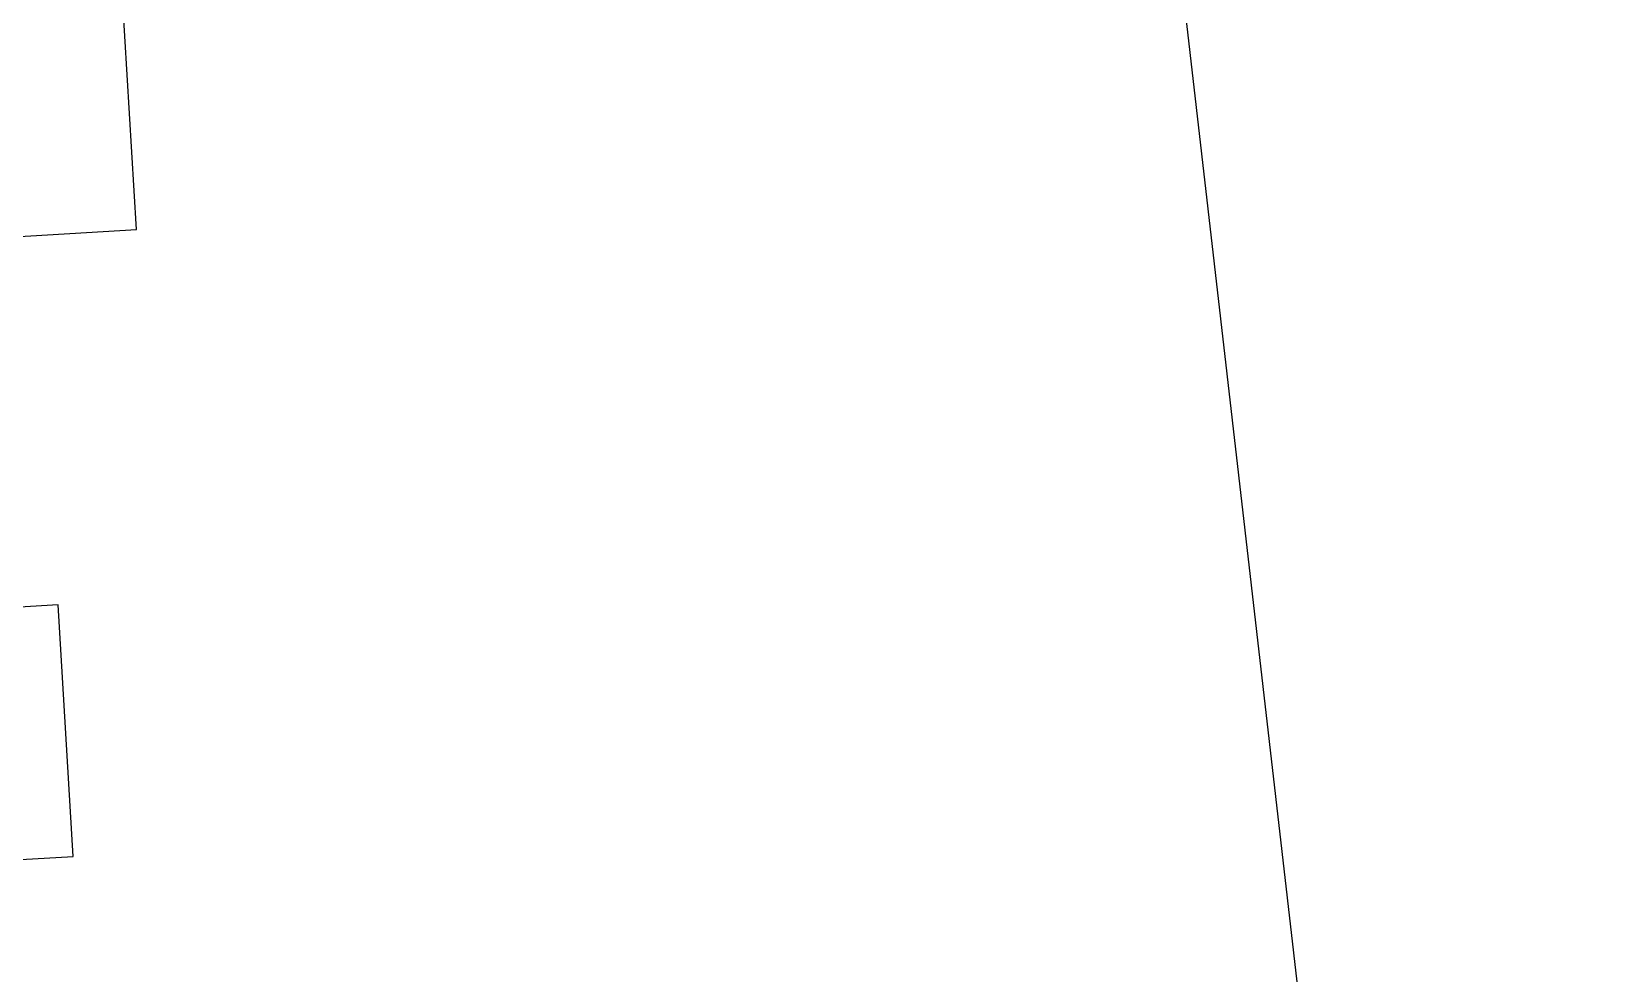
# Model space of a CAD drawing. Extents: x 550108 to 550131.4, y 1838379.2 to 1838423.5.
# Drawn here: x 550121.96 to 550131.39, y 1838395.67 to 1838401.27 of the extents above; entities that cross this region are included whole.
import ezdxf

# ---------------------------------------------------------------- set-up
doc = ezdxf.new("R2010")
doc.units = 0
doc.layers.add('Level 10', color=7, linetype='Continuous')
doc.layers.add('Level 8', color=7, linetype='Continuous')

msp = doc.modelspace()

# ---------------------------------------------------------------- linework, layer by layer
at = {"layer": 'Level 10'}
msp.add_line((550126.412, 1838422.3114), (550131.3862, 1838379.194), dxfattribs=at)
at = {"layer": 'Level 8'}
for p, q in [((550122.5859, 1838400.0952), (550122.4904, 1838401.6773)), ((550117.7946, 1838399.8061), (550122.5859, 1838400.0952)), ((550122.1195, 1838397.8631), (550120.9217, 1838397.7908)), ((550122.2098, 1838396.3658), (550122.1195, 1838397.8631)), ((550118.0175, 1838396.1128), (550122.2098, 1838396.3658))]:
    msp.add_line(p, q, dxfattribs=at)

doc.saveas('drawing.dxf')
